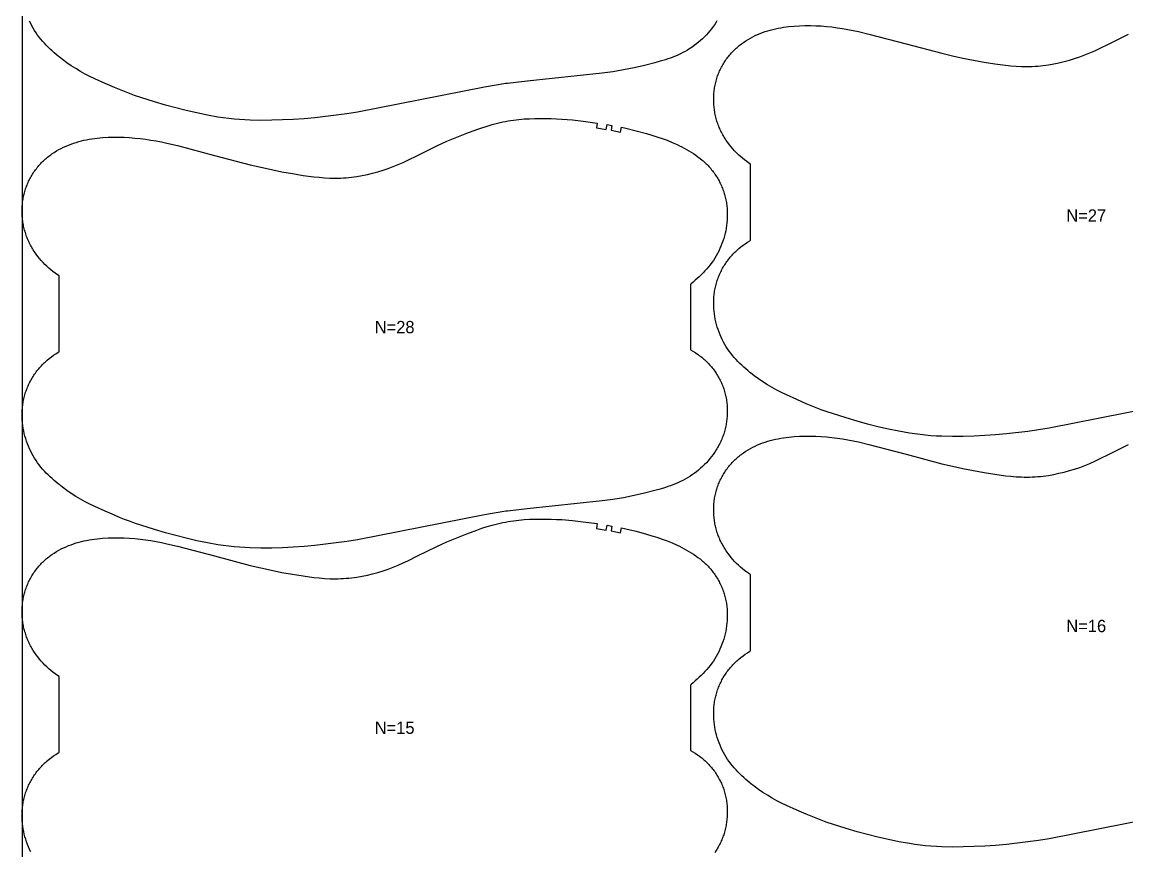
# Model space of a CAD drawing. Header units: inches. Extents: x 0 to 1973, y 0 to 1059.
# Drawn here: x 0.5 to 448.9, y 377.3 to 713.5 of the extents above; entities that cross this region are included whole.
import ezdxf

# ---------------------------------------------------------------- set-up
doc = ezdxf.new("R2010")
doc.units = ezdxf.units.IN

msp = doc.modelspace()

# ---------------------------------------------------------------- linework, layer by layer
at = {"layer": '1'}
for points in [[(0.5, 0), (1973.0375, 0), (1973.0375, 1058.8082), (0.5, 1058.8082), (0.5, 0)], [(271.841, 580.5745), (273.7164, 579.4469), (274.624, 578.8356), (275.0695, 578.5182), (275.5093, 578.193), (275.9431, 577.86), (276.3708, 577.5191), (276.7921, 577.1705), (277.2069, 576.8142), (277.6148, 576.4502), (278.0159, 576.0784), (278.4098, 575.699), (278.7963, 575.312), (279.1754, 574.9177), (279.5469, 574.5161), (279.9105, 574.1074), (280.2661, 573.6917), (280.6136, 573.2693), (280.9528, 572.8402), (281.2835, 572.4046), (281.6056, 571.9626), (281.9189, 571.5143), (282.2232, 571.06), (282.5184, 570.5998), (282.8043, 570.1338), (283.0807, 569.6621), (283.3475, 569.1849), (283.6045, 568.7024), (283.8517, 568.2148), (284.089, 567.7223), (284.3164, 567.225), (284.5339, 566.7233), (284.7413, 566.2173), (284.9387, 565.7072), (285.126, 565.1933), (285.3032, 564.6758), (285.4702, 564.155), (285.627, 563.6309), (285.7735, 563.1039), (285.9097, 562.5741), (286.0356, 562.0418), (286.1511, 561.5071), (286.2562, 560.9704), (286.3508, 560.4318), (286.435, 559.8916), (286.5088, 559.3498), (286.5723, 558.8067), (286.6254, 558.2625), (286.6682, 557.7173), (286.7008, 557.1714), (286.7232, 556.6249), (286.7354, 556.0781), (286.7375, 555.5311), (286.7295, 554.9841), (286.7114, 554.4373), (286.6833, 553.8909), (286.6452, 553.3451), (286.5972, 552.8), (286.5392, 552.2559), (286.4714, 551.7129), (286.3937, 551.1712), (286.3062, 550.6311), (286.2089, 550.0927), (286.1018, 549.5561), (285.9849, 549.0217), (285.8584, 548.4895), (285.722, 547.9598), (285.576, 547.4328), (285.4204, 546.9086), (285.255, 546.3874), (285.0801, 545.8695), (284.8955, 545.3549), (284.7014, 544.844), (284.4977, 544.3368), (284.2845, 543.8337), (284.0618, 543.3346), (283.8298, 542.8399), (283.5885, 542.3495), (283.3383, 541.8636), (283.0792, 541.3822), (282.8115, 540.9055), (282.5353, 540.4336), (282.2507, 539.9665), (281.6572, 539.0473), (281.0325, 538.1487), (280.3777, 537.2715), (279.6944, 536.4165), (278.9837, 535.5844), (278.2467, 534.7759), (277.4842, 533.9916), (276.6973, 533.2319), (275.8867, 532.4975), (275.0534, 531.789), (274.1984, 531.107), (273.3224, 530.4519), (272.4266, 529.8244), (271.7375, 529.3724), (271.512, 529.2245), (270.5798, 528.6521), (269.631, 528.1072), (268.667, 527.5898), (267.6887, 527.0998), (266.6975, 526.6372), (265.6944, 526.2021), (264.6805, 525.7939), (263.6572, 525.4104), (262.6254, 525.0491), (261.5865, 524.7074), (259.4917, 524.0725), (257.3821, 523.4847), (253.143, 522.3971), (248.8787, 521.4226), (244.5871, 520.5692), (240.2712, 519.8489), (235.9358, 519.263), (205.474, 516.0613), (197.4903, 515.12), (196.7841, 515.0367), (188.1448, 513.6444), (136.628, 503.5024), (132.3073, 502.8135), (127.9741, 502.2036), (119.2835, 501.1789), (114.925, 500.7941), (110.5594, 500.4979), (106.1893, 500.2848), (101.8155, 500.156), (97.4396, 500.12), (93.0653, 500.2097), (90.8802, 500.3132), (88.6975, 500.4589), (86.5182, 500.6479), (84.3433, 500.8814), (82.1735, 501.1596), (80.0093, 501.4798), (75.6985, 502.2318), (71.4122, 503.1104), (67.1488, 504.0943), (62.9068, 505.1672), (58.6881, 506.327), (54.21, 507.6588), (46.1648, 510.2623), (44.1027, 510.9925), (42.0562, 511.7625), (40.0277, 512.5781), (38.0136, 513.43), (34.2115, 515.12), (30.013, 516.9861), (28.0375, 517.9251), (26.0889, 518.9158), (25.1275, 519.4358), (24.1753, 519.9726), (22.2983, 521.0946), (20.458, 522.2774), (18.6544, 523.5167), (16.8886, 524.8093), (15.5, 525.8959), (15.1655, 526.1577), (14.3218, 526.854), (13.491, 527.5657), (12.6739, 528.2933), (11.8711, 529.0373), (11.0837, 529.7981), (10.3135, 530.5764), (9.5625, 531.3727), (8.8328, 532.1877), (8.1264, 533.022), (7.4455, 533.8763), (6.792, 534.751), (6.1681, 535.647), (5.5754, 536.5643), (5.0144, 537.502), (4.4851, 538.4587), (3.9877, 539.433), (3.5222, 540.4236), (3.0887, 541.429), (2.6873, 542.4478), (2.318, 543.4788), (1.9811, 544.5205), (1.677, 545.5719), (1.4064, 546.6321), (1.1699, 547.7001), (0.968, 548.775), (0.8014, 549.8557), (0.6708, 550.9414), (0.5765, 552.031), (0.5194, 553.1235), (0.5, 554.2176), (0.5046, 554.7646), (0.5188, 555.3115), (0.5428, 555.858), (0.5765, 556.4039), (0.6201, 556.9491), (0.6737, 557.4932), (0.7372, 558.0362), (0.8108, 558.5779), (0.8946, 559.118), (0.9886, 559.6564), (1.0929, 560.1929), (1.2076, 560.7273), (1.3327, 561.2594), (1.4682, 561.789), (1.6139, 562.3159), (1.7698, 562.84), (1.9358, 563.361), (2.1119, 563.8788), (2.2978, 564.3931), (2.4935, 564.9039), (2.699, 565.4109), (2.9142, 565.9139), (3.1389, 566.4127), (3.3731, 566.9072), (3.6167, 567.3972), (3.8696, 567.8824), (4.1317, 568.3627), (4.4029, 568.838), (4.6831, 569.3079), (4.9723, 569.7724), (5.2702, 570.2314), (5.5767, 570.6846), (5.8917, 571.132), (6.2151, 571.5733), (6.5466, 572.0084), (6.8862, 572.4373), (7.2338, 572.8596), (7.5891, 573.2753), (7.9521, 573.6843), (8.3227, 574.0863), (8.7006, 574.4813), (9.0857, 574.869), (9.4779, 575.2494), (9.8771, 575.6223), (10.2831, 575.9875), (10.6957, 576.3453), (11.5394, 577.0389), (12.4062, 577.7046), (13.2939, 578.3435), (14.2004, 578.9571), (15.1236, 579.5466), (15.5, 579.7741), (15.5, 610.5794), (14.8109, 611.0314), (13.9151, 611.659), (13.0391, 612.314), (12.1841, 612.996), (11.3508, 613.7045), (10.5402, 614.4389), (9.7533, 615.1986), (8.9908, 615.983), (8.2538, 616.7915), (7.5431, 617.6235), (6.8598, 618.4785), (6.2051, 619.3557), (5.5803, 620.2543), (4.9868, 621.1735), (4.7023, 621.6406), (4.426, 622.1125), (4.1583, 622.5892), (3.8992, 623.0706), (3.649, 623.5565), (3.4078, 624.0469), (3.1757, 624.5417), (2.953, 625.0407), (2.7398, 625.5438), (2.5361, 626.051), (2.342, 626.5619), (2.1574, 627.0765), (1.9825, 627.5944), (1.8171, 628.1156), (1.6615, 628.6398), (1.5155, 629.1668), (1.3791, 629.6965), (1.2526, 630.2287), (1.1357, 630.7632), (1.0286, 631.2997), (0.9313, 631.8381), (0.8438, 632.3783), (0.7661, 632.9199), (0.6983, 633.4629), (0.6403, 634.007), (0.5923, 634.5521), (0.5542, 635.0979), (0.5261, 635.6443), (0.508, 636.1911), (0.5, 636.7381), (0.5021, 637.2851), (0.5143, 637.832), (0.5367, 638.3784), (0.5693, 638.9243), (0.6121, 639.4695), (0.6652, 640.0137), (0.7287, 640.5568), (0.8025, 641.0986), (0.8867, 641.6389), (0.9813, 642.1775), (1.0864, 642.7142), (1.2019, 643.2488), (1.3278, 643.7811), (1.464, 644.3109), (1.6105, 644.8379), (1.7673, 645.362), (1.9343, 645.8829), (2.1115, 646.4004), (2.2988, 646.9142), (2.4962, 647.4243), (2.7036, 647.9303), (2.9211, 648.432), (3.1485, 648.9293), (3.3858, 649.4218), (3.633, 649.9095), (3.89, 650.392), (4.1568, 650.8691), (4.4332, 651.3408), (4.7191, 651.8068), (5.0143, 652.2671), (5.3186, 652.7214), (5.6319, 653.1696), (5.954, 653.6116), (6.2847, 654.0472), (6.6239, 654.4763), (6.9714, 654.8988), (7.327, 655.3144), (7.6906, 655.7231), (8.0621, 656.1247), (8.4412, 656.519), (8.8277, 656.906), (9.2216, 657.2854), (9.6227, 657.6572), (10.0306, 658.0212), (10.4454, 658.3776), (10.8667, 658.7262), (11.2944, 659.067), (11.7282, 659.4), (12.168, 659.7252), (12.6135, 660.0426), (13.5211, 660.6539), (14.4493, 661.2336), (15.3965, 661.7815), (16.3612, 662.2975), (17.3418, 662.7816), (18.3371, 663.2342), (19.3459, 663.6559), (20.367, 664.0472), (21.3992, 664.4087), (22.4413, 664.7409), (23.4921, 665.0445), (24.5505, 665.3199), (25.6153, 665.568), (26.6859, 665.7898), (27.7614, 665.9867), (28.8413, 666.1602), (29.9249, 666.3115), (31.0116, 666.4419), (33.1912, 666.6458), (35.3755, 666.7809), (37.5621, 666.8503), (39.7495, 666.8553), (41.9358, 666.7972), (44.1197, 666.6779), (46.3002, 666.5018), (48.4763, 666.2734), (50.6473, 665.9977), (52.8123, 665.6783), (54.9701, 665.3154), (57.1197, 664.908), (59.2598, 664.4553), (63.512, 663.4275), (78.5881, 659.4612), (93.1342, 655.6343), (97.3909, 654.6212), (101.665, 653.6834), (105.9559, 652.8269), (110.2617, 652.0494), (114.5812, 651.3545), (118.9185, 650.7774), (121.0952, 650.5474), (123.2763, 650.3696), (125.4607, 650.256), (126.5536, 650.227), (127.6468, 650.2185), (128.74, 650.2317), (129.833, 650.2667), (130.9253, 650.323), (132.0164, 650.4003), (133.106, 650.4983), (134.1937, 650.6166), (135.2789, 650.7549), (136.3614, 650.9128), (138.5167, 651.2858), (140.6582, 651.7316), (142.7848, 652.2457), (144.8954, 652.8237), (146.9887, 653.462), (149.0625, 654.1606), (151.1141, 654.9202), (153.141, 655.7416), (155.1421, 656.6231), (157.122, 657.5525), (160.9791, 659.4612), (168.888, 663.375), (172.8764, 665.1739), (176.913, 666.8631), (180.9869, 668.4578), (185.0954, 669.9641), (187.1631, 670.6825), (189.2427, 671.3641), (191.3372, 671.9934), (192.3911, 672.2836), (193.4499, 672.5548), (194.5139, 672.8056), (195.5828, 673.0361), (196.656, 673.2468), (197.7331, 673.4384), (199.8969, 673.7659), (202.0702, 674.0231), (204.2495, 674.2148), (206.433, 674.3472), (208.6193, 674.4271), (210.807, 674.4612), (212.995, 674.4551), (215.1823, 674.4096), (217.3683, 674.3246), (219.5523, 674.1997), (223.9124, 673.8365), (228.2615, 673.3519), (233.9751, 672.5768), (233.68, 670.5987), (237.5918, 669.9765), (237.9254, 671.9485), (239.8956, 671.6041), (239.5402, 669.6359), (243.4169, 668.886), (243.8227, 670.8444), (245.5201, 670.4817), (249.7766, 669.4703), (253.9995, 668.3227), (256.0971, 667.6981), (258.1822, 667.0341), (260.2513, 666.324), (262.3012, 665.5612), (264.328, 664.7394), (266.3275, 663.8531), (267.3156, 663.3841), (268.2951, 662.897), (269.2655, 662.3911), (270.2261, 661.8659), (271.1762, 661.3204), (272.1139, 660.7536), (273.0371, 660.1641), (273.9436, 659.5505), (274.8313, 658.9116), (275.6981, 658.2459), (276.5418, 657.5523), (276.9544, 657.1946), (277.3604, 656.8293), (277.7596, 656.4564), (278.1518, 656.0761), (278.5369, 655.6883), (278.9148, 655.2934), (279.2854, 654.8913), (279.6484, 654.4824), (280.0037, 654.0666), (280.3513, 653.6443), (280.6909, 653.2155), (281.0224, 652.7803), (281.3458, 652.339), (281.6608, 651.8916), (281.9673, 651.4384), (282.2652, 650.9795), (282.5544, 650.5149), (282.8346, 650.045), (283.1058, 649.5697), (283.3679, 649.0894), (283.6208, 648.6042), (283.8644, 648.1142), (284.0986, 647.6197), (284.3233, 647.1209), (284.5385, 646.6179), (284.744, 646.1109), (284.9397, 645.6001), (285.1256, 645.0858), (285.3017, 644.568), (285.4677, 644.047), (285.6236, 643.5229), (285.7693, 642.996), (285.9048, 642.4664), (286.0299, 641.9343), (286.1446, 641.4), (286.2489, 640.8635), (286.3429, 640.3251), (286.4267, 639.7849), (286.5003, 639.2433), (286.5638, 638.7003), (286.6174, 638.1561), (286.661, 637.611), (286.6947, 637.065), (286.7187, 636.5186), (286.7329, 635.9717), (286.7375, 635.4246), (286.7181, 634.3306), (286.661, 633.238), (286.5668, 632.1484), (286.4361, 631.0627), (286.2695, 629.982), (286.0676, 628.9071), (285.8311, 627.8391), (285.5605, 626.7789), (285.2564, 625.7275), (284.9195, 624.6858), (284.5502, 623.6549), (284.1488, 622.636), (283.7153, 621.6306), (283.2498, 620.6401), (282.7524, 619.6657), (282.2231, 618.709), (281.6621, 617.7713), (281.0694, 616.854), (280.4455, 615.9581), (279.792, 615.0833), (279.1111, 614.2291), (278.4047, 613.3947), (277.675, 612.5797), (276.924, 611.7834), (276.1538, 611.0051), (275.3664, 610.2443), (274.5636, 609.5003), (273.7465, 608.7727), (272.9157, 608.061), (272.072, 607.3647), (271.7375, 607.1029), (271.7375, 580.6298), (271.841, 580.5745)]]:
    msp.add_lwpolyline(points, close=True, dxfattribs=at)
for points in [[(282.5353, 713.9736), (282.2507, 713.5065), (281.6572, 712.5873), (281.0325, 711.6887), (280.3777, 710.8115), (279.6944, 709.9565), (278.9837, 709.1244), (278.2467, 708.3159), (277.4842, 707.5316), (276.6973, 706.7719), (275.8867, 706.0375), (275.0534, 705.329), (274.1984, 704.647), (273.3224, 703.9919), (272.4266, 703.3644), (271.7375, 702.9124), (271.512, 702.7645), (270.5798, 702.1921), (269.631, 701.6472), (268.667, 701.1298), (267.6887, 700.6398), (266.6975, 700.1772), (265.6944, 699.7421), (264.6805, 699.3339), (263.6572, 698.9504), (262.6254, 698.5891), (261.5865, 698.2474), (259.4917, 697.6125), (257.3821, 697.0247), (253.143, 695.9371), (248.8787, 694.9626), (244.5871, 694.1092), (240.2712, 693.3889), (235.9358, 692.803), (205.474, 689.6013), (197.4903, 688.66), (196.7841, 688.5767), (188.1448, 687.1844), (136.628, 677.0424), (132.3073, 676.3535), (127.9741, 675.7436), (119.2835, 674.7189), (114.925, 674.3341), (110.5594, 674.0379), (106.1893, 673.8248), (101.8155, 673.696), (97.4396, 673.66), (93.0653, 673.7497), (90.8802, 673.8532), (88.6975, 673.9989), (86.5182, 674.1879), (84.3433, 674.4214), (82.1735, 674.6996), (80.0093, 675.0198), (75.6985, 675.7718), (71.4122, 676.6504), (67.1488, 677.6343), (62.9068, 678.7072), (58.6881, 679.867), (54.21, 681.1988), (46.1648, 683.8023), (44.1027, 684.5325), (42.0562, 685.3025), (40.0277, 686.1181), (38.0136, 686.97), (34.2115, 688.66), (30.013, 690.5261), (28.0375, 691.4651), (26.0889, 692.4558), (25.1275, 692.9758), (24.1753, 693.5126), (22.2983, 694.6346), (20.458, 695.8174), (18.6544, 697.0567), (16.8886, 698.3493), (15.5, 699.4359), (15.1655, 699.6977), (14.3218, 700.394), (13.491, 701.1057), (12.6739, 701.8333), (11.8711, 702.5773), (11.0837, 703.3381), (10.3135, 704.1164), (9.5625, 704.9127), (8.8328, 705.7277), (8.1264, 706.562), (7.4455, 707.4163), (6.792, 708.291), (6.1681, 709.187), (5.5754, 710.1043), (5.0144, 711.042), (4.4851, 711.9987), (3.9877, 712.973), (3.5222, 713.9636)], [(468.8448, 558.9114), (417.328, 548.7694), (413.0073, 548.0805), (408.6741, 547.4706), (399.9835, 546.4459), (395.625, 546.0611), (391.2594, 545.7649), (386.8893, 545.5518), (382.5155, 545.423), (378.1396, 545.387), (373.7653, 545.4767), (371.5802, 545.5802), (369.3975, 545.7259), (367.2182, 545.9149), (365.0433, 546.1484), (362.8735, 546.4266), (360.7093, 546.7468), (356.3985, 547.4988), (352.1122, 548.3774), (347.8488, 549.3613), (343.6068, 550.4342), (339.3881, 551.594), (334.91, 552.9258), (326.8648, 555.5293), (324.8027, 556.2595), (322.7562, 557.0295), (320.7277, 557.8451), (318.7136, 558.697), (314.9115, 560.387), (310.713, 562.2531), (308.7375, 563.1921), (306.7889, 564.1828), (305.8275, 564.7028), (304.8753, 565.2396), (302.9983, 566.3616), (301.158, 567.5444), (299.3544, 568.7837), (297.5886, 570.0763), (296.2, 571.1629), (295.8655, 571.4247), (295.0218, 572.121), (294.191, 572.8327), (293.3739, 573.5603), (292.5711, 574.3043), (291.7837, 575.0651), (291.0135, 575.8434), (290.2625, 576.6397), (289.5328, 577.4547), (288.8264, 578.289), (288.1455, 579.1433), (287.492, 580.018), (286.8681, 580.914), (286.2754, 581.8313), (285.7144, 582.769), (285.1851, 583.7257), (284.6877, 584.7), (284.2222, 585.6906), (283.7887, 586.696), (283.3873, 587.7148), (283.018, 588.7458), (282.6811, 589.7875), (282.377, 590.8389), (282.1064, 591.8991), (281.8699, 592.9671), (281.668, 594.042), (281.5014, 595.1227), (281.3708, 596.2084), (281.2765, 597.298), (281.2194, 598.3905), (281.2, 599.4846), (281.2046, 600.0316), (281.2188, 600.5785), (281.2428, 601.125), (281.2765, 601.6709), (281.3201, 602.2161), (281.3737, 602.7602), (281.4372, 603.3032), (281.5108, 603.8449), (281.5946, 604.385), (281.6886, 604.9234), (281.7929, 605.4599), (281.9076, 605.9943), (282.0327, 606.5264), (282.1682, 607.056), (282.3139, 607.5829), (282.4698, 608.107), (282.6358, 608.628), (282.8119, 609.1458), (282.9978, 609.6601), (283.1935, 610.1709), (283.399, 610.6779), (283.6142, 611.1809), (283.8389, 611.6797), (284.0731, 612.1742), (284.3167, 612.6642), (284.5696, 613.1494), (284.8317, 613.6297), (285.1029, 614.105), (285.3831, 614.5749), (285.6723, 615.0394), (285.9702, 615.4984), (286.2767, 615.9516), (286.5917, 616.399), (286.9151, 616.8403), (287.2466, 617.2754), (287.5862, 617.7043), (287.9338, 618.1266), (288.2891, 618.5423), (288.6521, 618.9513), (289.0227, 619.3533), (289.4006, 619.7483), (289.7857, 620.136), (290.1779, 620.5164), (290.5771, 620.8893), (290.9831, 621.2545), (291.3957, 621.6123), (292.2394, 622.3059), (293.1062, 622.9716), (293.9939, 623.6105), (294.9004, 624.2241), (295.8236, 624.8136), (296.2, 625.0411), (296.2, 655.8464), (295.5109, 656.2984), (294.6151, 656.926), (293.7391, 657.581), (292.8841, 658.263), (292.0508, 658.9715), (291.2402, 659.7059), (290.4533, 660.4656), (289.6908, 661.25), (288.9538, 662.0585), (288.2431, 662.8905), (287.5598, 663.7455), (286.9051, 664.6227), (286.2803, 665.5213), (285.6868, 666.4405), (285.4023, 666.9076), (285.126, 667.3795), (284.8583, 667.8562), (284.5992, 668.3376), (284.349, 668.8235), (284.1078, 669.3139), (283.8757, 669.8087), (283.653, 670.3077), (283.4398, 670.8108), (283.2361, 671.318), (283.042, 671.8289), (282.8574, 672.3435), (282.6825, 672.8614), (282.5171, 673.3826), (282.3615, 673.9068), (282.2155, 674.4338), (282.0791, 674.9635), (281.9526, 675.4957), (281.8357, 676.0302), (281.7286, 676.5667), (281.6313, 677.1051), (281.5438, 677.6453), (281.4661, 678.1869), (281.3983, 678.7299), (281.3403, 679.274), (281.2923, 679.8191), (281.2542, 680.3649), (281.2261, 680.9113), (281.208, 681.4581), (281.2, 682.0051), (281.2021, 682.5521), (281.2143, 683.099), (281.2367, 683.6454), (281.2693, 684.1913), (281.3121, 684.7365), (281.3652, 685.2807), (281.4287, 685.8238), (281.5025, 686.3656), (281.5867, 686.9059), (281.6813, 687.4445), (281.7864, 687.9812), (281.9019, 688.5158), (282.0278, 689.0481), (282.164, 689.5779), (282.3105, 690.1049), (282.4673, 690.629), (282.6343, 691.1499), (282.8115, 691.6674), (282.9988, 692.1812), (283.1962, 692.6913), (283.4036, 693.1973), (283.6211, 693.699), (283.8485, 694.1963), (284.0858, 694.6888), (284.333, 695.1765), (284.59, 695.659), (284.8568, 696.1361), (285.1332, 696.6078), (285.4191, 697.0738), (285.7143, 697.5341), (286.0186, 697.9884), (286.3319, 698.4366), (286.654, 698.8786), (286.9847, 699.3142), (287.3239, 699.7433), (287.6714, 700.1658), (288.027, 700.5814), (288.3906, 700.9901), (288.7621, 701.3917), (289.1412, 701.786), (289.5277, 702.173), (289.9216, 702.5524), (290.3227, 702.9242), (290.7306, 703.2882), (291.1454, 703.6446), (291.5667, 703.9932), (291.9944, 704.334), (292.4282, 704.667), (292.868, 704.9922), (293.3135, 705.3096), (294.2211, 705.9209), (295.1493, 706.5006), (296.0965, 707.0485), (297.0612, 707.5645), (298.0418, 708.0486), (299.0371, 708.5012), (300.0459, 708.9229), (301.067, 709.3142), (302.0992, 709.6757), (303.1413, 710.0079), (304.1921, 710.3115), (305.2505, 710.5869), (306.3153, 710.835), (307.3859, 711.0568), (308.4614, 711.2537), (309.5413, 711.4272), (310.6249, 711.5785), (311.7116, 711.7089), (313.8912, 711.9128), (316.0755, 712.0479), (318.2621, 712.1173), (320.4495, 712.1223), (322.6358, 712.0642), (324.8197, 711.9449), (327.0002, 711.7688), (329.1763, 711.5404), (331.3473, 711.2647), (333.5123, 710.9453), (335.6701, 710.5824), (337.8197, 710.175), (339.9598, 709.7223), (344.212, 708.6945), (359.2881, 704.7282), (373.8342, 700.9013), (378.0909, 699.8882), (382.365, 698.9504), (386.6559, 698.0939), (390.9617, 697.3164), (395.2812, 696.6215), (399.6185, 696.0444), (401.7952, 695.8144), (403.9763, 695.6366), (406.1607, 695.523), (407.2536, 695.494), (408.3468, 695.4855), (409.44, 695.4987), (410.533, 695.5337), (411.6253, 695.59), (412.7164, 695.6673), (413.806, 695.7653), (414.8937, 695.8836), (415.9789, 696.0219), (417.0614, 696.1798), (419.2167, 696.5528), (421.3582, 696.9986), (423.4848, 697.5127), (425.5954, 698.0907), (427.6887, 698.729), (429.7625, 699.4276), (431.8141, 700.1872), (433.841, 701.0086), (435.8421, 701.8901), (437.822, 702.8195), (441.6791, 704.7282), (449.588, 708.642)], [(468.8448, 392.3714), (417.328, 382.2294), (413.0073, 381.5405), (408.6741, 380.9306), (399.9835, 379.9059), (395.625, 379.5211), (391.2594, 379.2249), (386.8893, 379.0118), (382.5155, 378.883), (378.1396, 378.847), (373.7653, 378.9367), (371.5802, 379.0402), (369.3975, 379.1859), (367.2182, 379.3749), (365.0433, 379.6084), (362.8735, 379.8866), (360.7093, 380.2068), (356.3985, 380.9588), (352.1122, 381.8374), (347.8488, 382.8213), (343.6068, 383.8942), (339.3881, 385.054), (334.91, 386.3858), (326.8648, 388.9893), (324.8027, 389.7195), (322.7562, 390.4895), (320.7277, 391.3051), (318.7136, 392.157), (314.9115, 393.847), (310.713, 395.7131), (308.7375, 396.6521), (306.7889, 397.6428), (305.8275, 398.1628), (304.8753, 398.6996), (302.9983, 399.8216), (301.158, 401.0044), (299.3544, 402.2437), (297.5886, 403.5363), (296.2, 404.6229), (295.8655, 404.8847), (295.0218, 405.581), (294.191, 406.2927), (293.3739, 407.0203), (292.5711, 407.7643), (291.7837, 408.5251), (291.0135, 409.3034), (290.2625, 410.0997), (289.5328, 410.9147), (288.8264, 411.749), (288.1455, 412.6033), (287.492, 413.478), (286.8681, 414.374), (286.2754, 415.2913), (285.7144, 416.229), (285.1851, 417.1857), (284.6877, 418.16), (284.2222, 419.1506), (283.7887, 420.156), (283.3873, 421.1748), (283.018, 422.2058), (282.6811, 423.2475), (282.377, 424.2989), (282.1064, 425.3591), (281.8699, 426.4271), (281.668, 427.502), (281.5014, 428.5827), (281.3708, 429.6684), (281.2765, 430.758), (281.2194, 431.8505), (281.2, 432.9446), (281.2046, 433.4916), (281.2188, 434.0385), (281.2428, 434.585), (281.2765, 435.1309), (281.3201, 435.6761), (281.3737, 436.2202), (281.4372, 436.7632), (281.5108, 437.3049), (281.5946, 437.845), (281.6886, 438.3834), (281.7929, 438.9199), (281.9076, 439.4543), (282.0327, 439.9864), (282.1682, 440.516), (282.3139, 441.0429), (282.4698, 441.567), (282.6358, 442.088), (282.8119, 442.6058), (282.9978, 443.1201), (283.1935, 443.6309), (283.399, 444.1379), (283.6142, 444.6409), (283.8389, 445.1397), (284.0731, 445.6342), (284.3167, 446.1242), (284.5696, 446.6094), (284.8317, 447.0897), (285.1029, 447.565), (285.3831, 448.0349), (285.6723, 448.4994), (285.9702, 448.9584), (286.2767, 449.4116), (286.5917, 449.859), (286.9151, 450.3003), (287.2466, 450.7354), (287.5862, 451.1643), (287.9338, 451.5866), (288.2891, 452.0023), (288.6521, 452.4113), (289.0227, 452.8133), (289.4006, 453.2083), (289.7857, 453.596), (290.1779, 453.9764), (290.5771, 454.3493), (290.9831, 454.7145), (291.3957, 455.0723), (292.2394, 455.7659), (293.1062, 456.4316), (293.9939, 457.0705), (294.9004, 457.6841), (295.8236, 458.2736), (296.2, 458.5011), (296.2, 489.3064), (295.5109, 489.7584), (294.6151, 490.386), (293.7391, 491.041), (292.8841, 491.723), (292.0508, 492.4315), (291.2402, 493.1659), (290.4533, 493.9256), (289.6908, 494.71), (288.9538, 495.5185), (288.2431, 496.3505), (287.5598, 497.2055), (286.9051, 498.0827), (286.2803, 498.9813), (285.6868, 499.9005), (285.4023, 500.3676), (285.126, 500.8395), (284.8583, 501.3162), (284.5992, 501.7976), (284.349, 502.2835), (284.1078, 502.7739), (283.8757, 503.2687), (283.653, 503.7677), (283.4398, 504.2708), (283.2361, 504.778), (283.042, 505.2889), (282.8574, 505.8035), (282.6825, 506.3214), (282.5171, 506.8426), (282.3615, 507.3668), (282.2155, 507.8938), (282.0791, 508.4235), (281.9526, 508.9557), (281.8357, 509.4902), (281.7286, 510.0267), (281.6313, 510.5651), (281.5438, 511.1053), (281.4661, 511.6469), (281.3983, 512.1899), (281.3403, 512.734), (281.2923, 513.2791), (281.2542, 513.8249), (281.2261, 514.3713), (281.208, 514.9181), (281.2, 515.4651), (281.2021, 516.0121), (281.2143, 516.559), (281.2367, 517.1054), (281.2693, 517.6513), (281.3121, 518.1965), (281.3652, 518.7407), (281.4287, 519.2838), (281.5025, 519.8256), (281.5867, 520.3659), (281.6813, 520.9045), (281.7864, 521.4412), (281.9019, 521.9758), (282.0278, 522.5081), (282.164, 523.0379), (282.3105, 523.5649), (282.4673, 524.089), (282.6343, 524.6099), (282.8115, 525.1274), (282.9988, 525.6412), (283.1962, 526.1513), (283.4036, 526.6573), (283.6211, 527.159), (283.8485, 527.6563), (284.0858, 528.1488), (284.333, 528.6365), (284.59, 529.119), (284.8568, 529.5961), (285.1332, 530.0678), (285.4191, 530.5338), (285.7143, 530.9941), (286.0186, 531.4484), (286.3319, 531.8966), (286.654, 532.3386), (286.9847, 532.7742), (287.3239, 533.2033), (287.6714, 533.6258), (288.027, 534.0414), (288.3906, 534.4501), (288.7621, 534.8517), (289.1412, 535.246), (289.5277, 535.633), (289.9216, 536.0124), (290.3227, 536.3842), (290.7306, 536.7482), (291.1454, 537.1046), (291.5667, 537.4532), (291.9944, 537.794), (292.4282, 538.127), (292.868, 538.4522), (293.3135, 538.7696), (294.2211, 539.3809), (295.1493, 539.9606), (296.0965, 540.5085), (297.0612, 541.0245), (298.0418, 541.5086), (299.0371, 541.9612), (300.0459, 542.3829), (301.067, 542.7742), (302.0992, 543.1357), (303.1413, 543.4679), (304.1921, 543.7715), (305.2505, 544.0469), (306.3153, 544.295), (307.3859, 544.5168), (308.4614, 544.7137), (309.5413, 544.8872), (310.6249, 545.0385), (311.7116, 545.1689), (313.8912, 545.3728), (316.0755, 545.5079), (318.2621, 545.5773), (320.4495, 545.5823), (322.6358, 545.5242), (324.8197, 545.4049), (327.0002, 545.2288), (329.1763, 545.0004), (331.3473, 544.7247), (333.5123, 544.4053), (335.6701, 544.0424), (337.8197, 543.635), (339.9598, 543.1823), (344.212, 542.1545), (359.2881, 538.1882), (373.8342, 534.3613), (378.0909, 533.3482), (382.365, 532.4104), (386.6559, 531.5539), (390.9617, 530.7764), (395.2812, 530.0815), (399.6185, 529.5044), (401.7952, 529.2744), (403.9763, 529.0966), (406.1607, 528.983), (407.2536, 528.954), (408.3468, 528.9455), (409.44, 528.9587), (410.533, 528.9937), (411.6253, 529.05), (412.7164, 529.1273), (413.806, 529.2253), (414.8937, 529.3436), (415.9789, 529.4819), (417.0614, 529.6398), (419.2167, 530.0128), (421.3582, 530.4586), (423.4848, 530.9727), (425.5954, 531.5507), (427.6887, 532.189), (429.7625, 532.8876), (431.8141, 533.6472), (433.841, 534.4686), (435.8421, 535.3501), (437.822, 536.2795), (441.6791, 538.1882), (449.588, 542.102)], [(3.9877, 376.893), (3.5222, 377.8836), (3.0887, 378.889), (2.6873, 379.9078), (2.318, 380.9388), (1.9811, 381.9805), (1.677, 383.0319), (1.4064, 384.0921), (1.1699, 385.1601), (0.968, 386.235), (0.8014, 387.3157), (0.6708, 388.4014), (0.5765, 389.491), (0.5194, 390.5835), (0.5, 391.6776), (0.5046, 392.2246), (0.5188, 392.7715), (0.5428, 393.318), (0.5765, 393.8639), (0.6201, 394.4091), (0.6737, 394.9532), (0.7372, 395.4962), (0.8108, 396.0379), (0.8946, 396.578), (0.9886, 397.1164), (1.0929, 397.6529), (1.2076, 398.1873), (1.3327, 398.7194), (1.4682, 399.249), (1.6139, 399.7759), (1.7698, 400.3), (1.9358, 400.821), (2.1119, 401.3388), (2.2978, 401.8531), (2.4935, 402.3639), (2.699, 402.8709), (2.9142, 403.3739), (3.1389, 403.8727), (3.3731, 404.3672), (3.6167, 404.8572), (3.8696, 405.3424), (4.1317, 405.8227), (4.4029, 406.298), (4.6831, 406.7679), (4.9723, 407.2324), (5.2702, 407.6914), (5.5767, 408.1446), (5.8917, 408.592), (6.2151, 409.0333), (6.5466, 409.4684), (6.8862, 409.8973), (7.2338, 410.3196), (7.5891, 410.7353), (7.9521, 411.1443), (8.3227, 411.5463), (8.7006, 411.9413), (9.0857, 412.329), (9.4779, 412.7094), (9.8771, 413.0823), (10.2831, 413.4475), (10.6957, 413.8053), (11.5394, 414.4989), (12.4062, 415.1646), (13.2939, 415.8035), (14.2004, 416.4171), (15.1236, 417.0066), (15.5, 417.2341), (15.5, 448.0394), (14.8109, 448.4914), (13.9151, 449.119), (13.0391, 449.774), (12.1841, 450.456), (11.3508, 451.1645), (10.5402, 451.8989), (9.7533, 452.6586), (8.9908, 453.443), (8.2538, 454.2515), (7.5431, 455.0835), (6.8598, 455.9385), (6.2051, 456.8157), (5.5803, 457.7143), (4.9868, 458.6335), (4.7023, 459.1006), (4.426, 459.5725), (4.1583, 460.0492), (3.8992, 460.5306), (3.649, 461.0165), (3.4078, 461.5069), (3.1757, 462.0017), (2.953, 462.5007), (2.7398, 463.0038), (2.5361, 463.511), (2.342, 464.0219), (2.1574, 464.5365), (1.9825, 465.0544), (1.8171, 465.5756), (1.6615, 466.0998), (1.5155, 466.6268), (1.3791, 467.1565), (1.2526, 467.6887), (1.1357, 468.2232), (1.0286, 468.7597), (0.9313, 469.2981), (0.8438, 469.8383), (0.7661, 470.3799), (0.6983, 470.9229), (0.6403, 471.467), (0.5923, 472.0121), (0.5542, 472.5579), (0.5261, 473.1043), (0.508, 473.6511), (0.5, 474.1981), (0.5021, 474.7451), (0.5143, 475.292), (0.5367, 475.8384), (0.5693, 476.3843), (0.6121, 476.9295), (0.6652, 477.4737), (0.7287, 478.0168), (0.8025, 478.5586), (0.8867, 479.0989), (0.9813, 479.6375), (1.0864, 480.1742), (1.2019, 480.7088), (1.3278, 481.2411), (1.464, 481.7709), (1.6105, 482.2979), (1.7673, 482.822), (1.9343, 483.3429), (2.1115, 483.8604), (2.2988, 484.3742), (2.4962, 484.8843), (2.7036, 485.3903), (2.9211, 485.892), (3.1485, 486.3893), (3.3858, 486.8818), (3.633, 487.3695), (3.89, 487.852), (4.1568, 488.3291), (4.4332, 488.8008), (4.7191, 489.2668), (5.0143, 489.7271), (5.3186, 490.1814), (5.6319, 490.6296), (5.954, 491.0716), (6.2847, 491.5072), (6.6239, 491.9363), (6.9714, 492.3588), (7.327, 492.7744), (7.6906, 493.1831), (8.0621, 493.5847), (8.4412, 493.979), (8.8277, 494.366), (9.2216, 494.7454), (9.6227, 495.1172), (10.0306, 495.4812), (10.4454, 495.8376), (10.8667, 496.1862), (11.2944, 496.527), (11.7282, 496.86), (12.168, 497.1852), (12.6135, 497.5026), (13.5211, 498.1139), (14.4493, 498.6936), (15.3965, 499.2415), (16.3612, 499.7575), (17.3418, 500.2416), (18.3371, 500.6942), (19.3459, 501.1159), (20.367, 501.5072), (21.3992, 501.8687), (22.4413, 502.2009), (23.4921, 502.5045), (24.5505, 502.7799), (25.6153, 503.028), (26.6859, 503.2498), (27.7614, 503.4467), (28.8413, 503.6202), (29.9249, 503.7715), (31.0116, 503.9019), (33.1912, 504.1058), (35.3755, 504.2409), (37.5621, 504.3103), (39.7495, 504.3153), (41.9358, 504.2572), (44.1197, 504.1379), (46.3002, 503.9618), (48.4763, 503.7334), (50.6473, 503.4577), (52.8123, 503.1383), (54.9701, 502.7754), (57.1197, 502.368), (59.2598, 501.9153), (63.512, 500.8875), (78.5881, 496.9212), (93.1342, 493.0943), (97.3909, 492.0812), (101.665, 491.1434), (105.9559, 490.2869), (110.2617, 489.5094), (114.5812, 488.8145), (118.9185, 488.2374), (121.0952, 488.0074), (123.2763, 487.8296), (125.4607, 487.716), (126.5536, 487.687), (127.6468, 487.6785), (128.74, 487.6917), (129.833, 487.7267), (130.9253, 487.783), (132.0164, 487.8603), (133.106, 487.9583), (134.1937, 488.0766), (135.2789, 488.2149), (136.3614, 488.3728), (138.5167, 488.7458), (140.6582, 489.1916), (142.7848, 489.7057), (144.8954, 490.2837), (146.9887, 490.922), (149.0625, 491.6206), (151.1141, 492.3802), (153.141, 493.2016), (155.1421, 494.0831), (157.122, 495.0125), (160.9791, 496.9212), (168.888, 500.835), (172.8764, 502.6339), (176.913, 504.3231), (180.9869, 505.9178), (185.0954, 507.4241), (187.1631, 508.1425), (189.2427, 508.8241), (191.3372, 509.4534), (192.3911, 509.7436), (193.4499, 510.0148), (194.5139, 510.2656), (195.5828, 510.4961), (196.656, 510.7068), (197.7331, 510.8984), (199.8969, 511.2259), (202.0702, 511.4831), (204.2495, 511.6748), (206.433, 511.8072), (208.6193, 511.8871), (210.807, 511.9212), (212.995, 511.9151), (215.1823, 511.8696), (217.3683, 511.7846), (219.5523, 511.6597), (223.9124, 511.2965), (228.2615, 510.8119), (233.9751, 510.0368), (233.68, 508.0587), (237.5918, 507.4365), (237.9254, 509.4085), (239.8956, 509.0641), (239.5402, 507.0959), (243.4169, 506.346), (243.8227, 508.3044), (245.5201, 507.9417), (249.7766, 506.9303), (253.9995, 505.7827), (256.0971, 505.1581), (258.1822, 504.4941), (260.2513, 503.784), (262.3012, 503.0212), (264.328, 502.1994), (266.3275, 501.3131), (267.3156, 500.8441), (268.2951, 500.357), (269.2655, 499.8511), (270.2261, 499.3259), (271.1762, 498.7804), (272.1139, 498.2136), (273.0371, 497.6241), (273.9436, 497.0105), (274.8313, 496.3716), (275.6981, 495.7059), (276.5418, 495.0123), (276.9544, 494.6546), (277.3604, 494.2893), (277.7596, 493.9164), (278.1518, 493.5361), (278.5369, 493.1483), (278.9148, 492.7534), (279.2854, 492.3513), (279.6484, 491.9424), (280.0037, 491.5266), (280.3513, 491.1043), (280.6909, 490.6755), (281.0224, 490.2403), (281.3458, 489.799), (281.6608, 489.3516), (281.9673, 488.8984), (282.2652, 488.4395), (282.5544, 487.9749), (282.8346, 487.505), (283.1058, 487.0297), (283.3679, 486.5494), (283.6208, 486.0642), (283.8644, 485.5742), (284.0986, 485.0797), (284.3233, 484.5809), (284.5385, 484.0779), (284.744, 483.5709), (284.9397, 483.0601), (285.1256, 482.5458), (285.3017, 482.028), (285.4677, 481.507), (285.6236, 480.9829), (285.7693, 480.456), (285.9048, 479.9264), (286.0299, 479.3943), (286.1446, 478.86), (286.2489, 478.3235), (286.3429, 477.7851), (286.4267, 477.2449), (286.5003, 476.7033), (286.5638, 476.1603), (286.6174, 475.6161), (286.661, 475.071), (286.6947, 474.525), (286.7187, 473.9786), (286.7329, 473.4317), (286.7375, 472.8846), (286.7181, 471.7906), (286.661, 470.698), (286.5668, 469.6084), (286.4361, 468.5227), (286.2695, 467.442), (286.0676, 466.3671), (285.8311, 465.2991), (285.5605, 464.2389), (285.2564, 463.1875), (284.9195, 462.1458), (284.5502, 461.1149), (284.1488, 460.096), (283.7153, 459.0906), (283.2498, 458.1001), (282.7524, 457.1257), (282.2231, 456.169), (281.6621, 455.2313), (281.0694, 454.314), (280.4455, 453.4181), (279.792, 452.5433), (279.1111, 451.6891), (278.4047, 450.8547), (277.675, 450.0397), (276.924, 449.2434), (276.1538, 448.4651), (275.3664, 447.7043), (274.5636, 446.9603), (273.7465, 446.2327), (272.9157, 445.521), (272.072, 444.8247), (271.7375, 444.5629), (271.7375, 418.0898), (271.841, 418.0345), (271.841, 418.0345), (273.7164, 416.9069), (274.624, 416.2956), (275.0695, 415.9782), (275.5093, 415.653), (275.9431, 415.32), (276.3708, 414.9791), (276.7921, 414.6305), (277.2069, 414.2742), (277.6148, 413.9102), (278.0159, 413.5384), (278.4098, 413.159), (278.7963, 412.772), (279.1754, 412.3777), (279.5469, 411.9761), (279.9105, 411.5674), (280.2661, 411.1517), (280.6136, 410.7293), (280.9528, 410.3002), (281.2835, 409.8646), (281.6056, 409.4226), (281.9189, 408.9743), (282.2232, 408.52), (282.5184, 408.0598), (282.8043, 407.5938), (283.0807, 407.1221), (283.3475, 406.6449), (283.6045, 406.1624), (283.8517, 405.6748), (284.089, 405.1823), (284.3164, 404.685), (284.5339, 404.1833), (284.7413, 403.6773), (284.9387, 403.1672), (285.126, 402.6533), (285.3032, 402.1358), (285.4702, 401.615), (285.627, 401.0909), (285.7735, 400.5639), (285.9097, 400.0341), (286.0356, 399.5018), (286.1511, 398.9671), (286.2562, 398.4304), (286.3508, 397.8918), (286.435, 397.3516), (286.5088, 396.8098), (286.5723, 396.2667), (286.6254, 395.7225), (286.6682, 395.1773), (286.7008, 394.6314), (286.7232, 394.0849), (286.7354, 393.5381), (286.7375, 392.9911), (286.7295, 392.4441), (286.7114, 391.8973), (286.6833, 391.3509), (286.6452, 390.8051), (286.5972, 390.26), (286.5392, 389.7159), (286.4714, 389.1729), (286.3937, 388.6312), (286.3062, 388.0911), (286.2089, 387.5527), (286.1018, 387.0161), (285.9849, 386.4817), (285.8584, 385.9495), (285.722, 385.4198), (285.576, 384.8928), (285.4204, 384.3686), (285.255, 383.8474), (285.0801, 383.3295), (284.8955, 382.8149), (284.7014, 382.304), (284.4977, 381.7968), (284.2845, 381.2937), (284.0618, 380.7946), (283.8298, 380.2999), (283.5885, 379.8095), (283.3383, 379.3236), (283.0792, 378.8422), (282.8115, 378.3655), (282.5353, 377.8936), (282.2507, 377.4265), (281.6572, 376.5073)]]:
    msp.add_lwpolyline(points, dxfattribs=at)

# ---------------------------------------------------------------- texts
for s, p in [('N=27', (424.3188, 632.5576)), ('N=28', (143.6188, 587.2906)), ('N=16', (424.3188, 466.0176)), ('N=15', (143.6188, 424.7506))]:
    msp.add_text(s, height=5, dxfattribs=at).set_placement(p)

doc.saveas('drawing.dxf')
